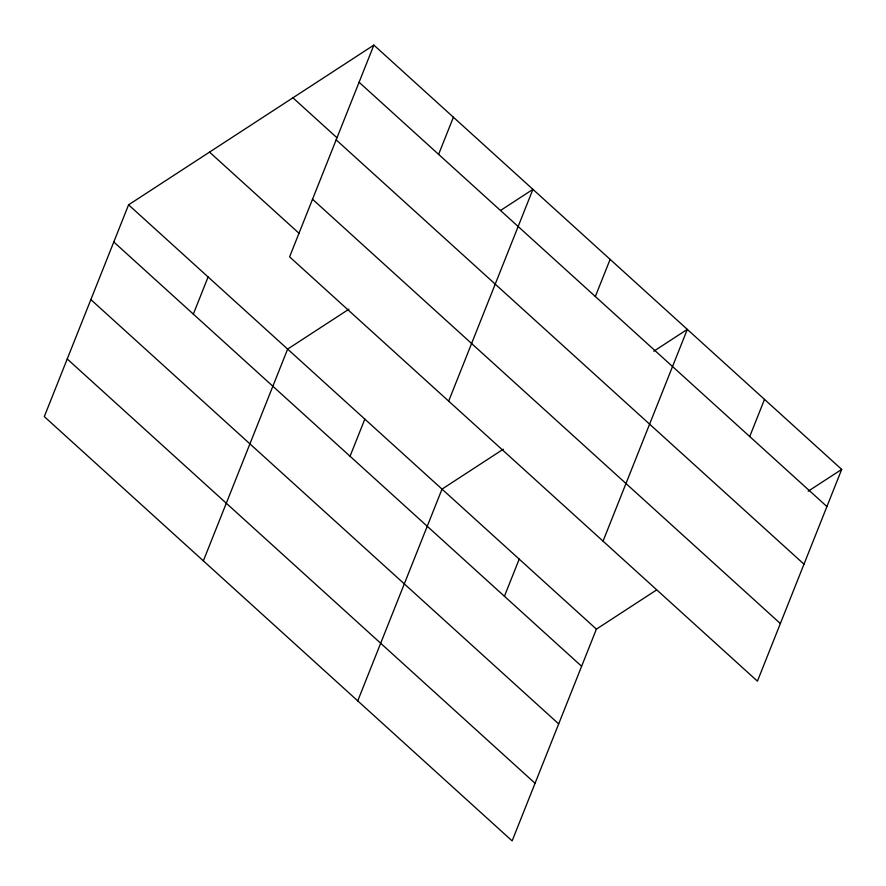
<?xml version="1.0" encoding="UTF-8"?>
<svg xmlns="http://www.w3.org/2000/svg" width="886" height="886" viewBox="0 0 886 886"><rect width="100%" height="100%" fill="white"/><g stroke="black" fill="none" stroke-linecap="round" stroke-linejoin="round"><path stroke-width="1.33" d="M373.87 45.097L289.6 256.862L757.43 681.168L841.7 469.403L373.87 45.097L128.57 204.832L44.3 416.597L512.13 840.903L596.4 629.138L656.537 589.976M193.325 314.109L208.11 276.964M203.359 560.86L287.64 349.095L348.929 309.181M438.614 154.374L453.399 117.229M350.048 456.257L364.833 419.1M448.659 401.136L532.929 189.36L500.557 210.447M357.745 700.881L442.014 489.116L503.303 449.202M595.337 296.522L610.122 259.365M504.422 596.278L519.207 559.121M603.045 541.147L687.314 329.382L653.779 351.221M749.722 436.543L764.507 399.387M808.165 491.232L841.7 469.403M359.085 82.243L826.915 506.548M292.923 97.803L336.769 137.574M336.159 139.866L803.979 564.172M312.525 199.239L780.356 623.545M209.528 152.115L299.246 233.494M128.57 204.832L596.4 629.138M113.796 241.978L581.615 666.283M90.859 299.601L558.689 723.906M67.236 358.974L535.055 783.279"/></g></svg>
